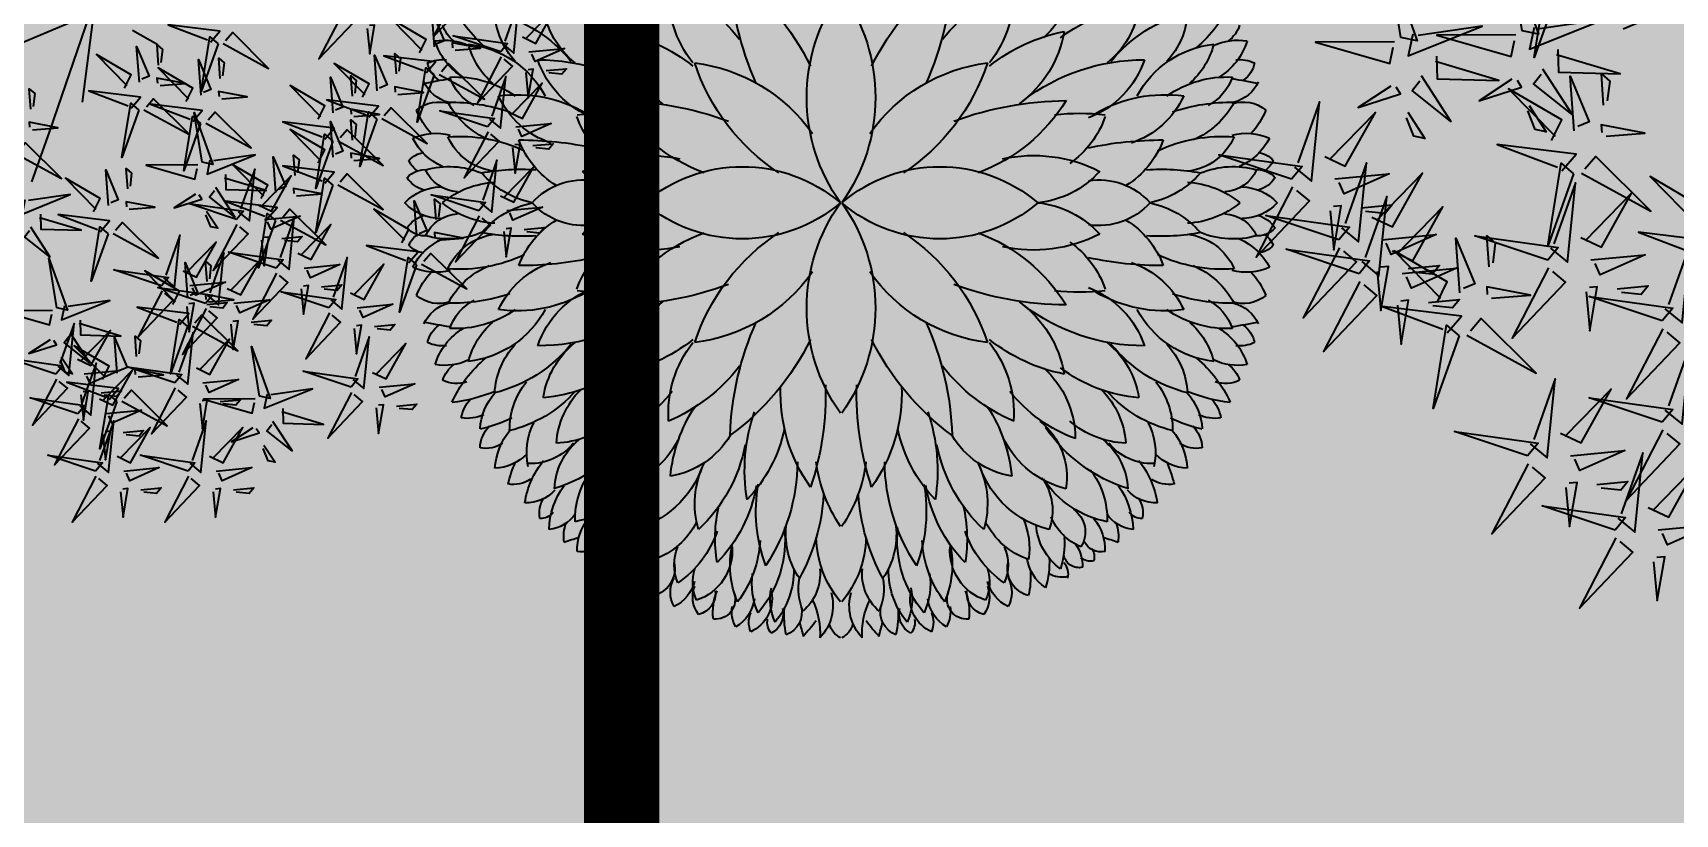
# Model space of a CAD drawing. Header units: millimetres. Extents: x 0 to 59560, y 0 to 21447.
# Drawn here: x 20341 to 21213, y 11509 to 11923 of the extents above; entities that cross this region are included whole.
import ezdxf

# ---------------------------------------------------------------- set-up
doc = ezdxf.new("R2010")
doc.units = ezdxf.units.MM
doc.header["$LTSCALE"] = 150
doc.linetypes.add('DASHED', pattern=[0.75, 0.5, -0.25])
doc.layers.add('ad-Landscape', color=7, linetype='Continuous', lineweight=35, true_color=0x007f00)
doc.layers.add('ad-Landscape 2', color=7, linetype='Continuous', lineweight=35, true_color=0x264c00)
doc.layers.add('ad-Primary Roof', color=5, linetype='Continuous', true_color=0x0000ff)

# ---------------------------------------------------------------- blocks, each defined once
blk = doc.blocks.new('$ZCDB_AUDIT_GENERATED_84B5')
at = {"layer": 'ad-Landscape'}
for points in [[(352.8, -669.4), (311.6, -690.1), (248.5, -582.4), (344.3, -676.7)], [(489.3, -669.4), (448.2, -690.1), (385.1, -582.4), (480.9, -676.7)], [(527.1, -597.7), (464.1, -593), (478.7, -609.9), (518.7, -605)], [(590.2, -602.4), (584.1, -681.2), (567.1, -592.8), (582.9, -593.9)], [(420.7, -714.1), (567.3, -661.7), (398.9, -688.7), (420.7, -714.1)], [(557.2, -714.1), (703.8, -661.7), (535.4, -688.7), (557.2, -714.1)], [(23.9, -744.9), (165.8, -671.4), (52.3, -779.4), (31, -753.6)], [(346.4, -826.2), (312.4, -855.4), (293, -695.5), (339.1, -817.8)], [(284.5, -805.8), (243.4, -826.4), (180.3, -718.7), (276.1, -813.1)], [(333.5, -715.5), (223.2, -707.2), (315.3, -745.8), (325, -722.8)], [(470, -715.5), (359.7, -707.2), (451.8, -745.8), (461.5, -722.8)], [(419.5, -729.9), (495.9, -870.2), (385.6, -759), (411, -737.1)], [(556, -729.9), (632.4, -870.2), (522.1, -759), (547.5, -737.1)], [(281.4, -774.9), (218.4, -770.2), (232.9, -787.1), (272.9, -782.2)], [(344.4, -779.7), (338.4, -858.4), (321.4, -770), (337.1, -771.2)], [(417.9, -774.9), (354.9, -770.2), (369.5, -787.1), (409.4, -782.2)], [(480.9, -779.7), (474.9, -858.4), (457.9, -770), (473.7, -771.2)], [(72.2, -821), (150.8, -828.6), (62, -843.8), (63.5, -828.1)], [(352.4, -850.5), (499, -798.1), (330.6, -825.1), (352.4, -850.5)], [(265.2, -851.8), (154.9, -843.6), (247, -882.2), (256.7, -859.1)], [(148, -983), (106.8, -1003.7), (43.8, -896), (139.5, -990.3)], [(209.8, -1003.5), (175.9, -1032.7), (156.4, -872.8), (202.6, -995)], [(351.2, -866.2), (427.7, -1006.6), (317.3, -895.4), (342.8, -873.5)], [(213.1, -911.3), (150.1, -906.6), (164.7, -923.5), (204.7, -918.6)], [(276.1, -916), (270.1, -994.8), (253.1, -906.4), (268.9, -907.6)], [(215.9, -1027.7), (362.5, -975.4), (194.1, -1002.3), (215.9, -1027.7)], [(715.7, -974.6), (605.5, -966.3), (697.6, -1004.9), (707.3, -981.8)], [(-44.4, -1099.5), (97.5, -1025.9), (-15.9, -1134), (-37.3, -1108.1)], [(128.7, -1029.1), (18.4, -1020.8), (110.5, -1059.4), (120.2, -1036.4)], [(636.2, -1166.1), (586.8, -1018.5), (610.3, -1187.4), (636.2, -1166.1)], [(663.7, -1034), (600.7, -1029.3), (615.2, -1046.2), (655.2, -1041.3)], [(214.7, -1043.5), (291.1, -1183.9), (180.8, -1072.6), (206.2, -1050.8)], [(376.8, -1193.4), (327.4, -1045.8), (350.9, -1214.7), (376.8, -1193.4)], [(144.7, -1234.3), (95.3, -1086.7), (118.8, -1255.6), (144.7, -1234.3)], [(139.6, -1093.3), (133.6, -1172), (116.6, -1083.6), (132.3, -1084.8)], [(392.5, -1194.9), (534.4, -1121.4), (420.9, -1229.4), (399.6, -1203.5)], [(160.4, -1235.8), (302.3, -1162.3), (188.8, -1270.3), (167.5, -1244.4)], [(611.8, -1171.7), (640.3, -1206.2), (480.1, -1222.4), (603.2, -1178.8)], [(352.4, -1199), (380.9, -1233.5), (220.7, -1249.7), (343.8, -1206.1)], [(120.3, -1239.9), (148.8, -1274.4), (-11.4, -1290.6), (111.7, -1247)], [(330.7, -1260.4), (350.5, -1301.9), (241.6, -1362.8), (337.8, -1269)], [(590.1, -1233.1), (609.9, -1274.7), (501, -1335.5), (597.2, -1241.7)], [(635.8, -1253.4), (625.3, -1363.4), (665.7, -1272.1), (642.9, -1262)], [(376.4, -1280.6), (365.9, -1390.7), (406.3, -1299.4), (383.5, -1289.3)], [(440.8, -1271), (519.4, -1278.6), (430.7, -1293.8), (432.2, -1278.1)], [(98.6, -1301.3), (118.4, -1342.9), (9.5, -1403.7), (105.7, -1309.9)], [(144.3, -1321.5), (133.8, -1431.6), (174.2, -1340.3), (151.4, -1330.2)], [(208.7, -1311.9), (287.3, -1319.5), (198.6, -1334.7), (200.1, -1319)], [(694.2, -1306.6), (688.2, -1369.5), (705.4, -1355.3), (701.3, -1315.3)], [(434.8, -1333.9), (428.8, -1396.8), (446, -1382.6), (441.9, -1342.5)], [(202.7, -1374.8), (196.7, -1437.7), (213.9, -1423.5), (209.8, -1383.4)]]:
    blk.add_lwpolyline(points, dxfattribs=at)
at = {"layer": 'ad-Landscape 2'}
for p, q in [((43.5, 73), (278.2, 631.2)), ((390, 162.3), (546.4, 218.1)), ((32.3, 39.5), (390, 162.3)), ((43.5, 28.4), (300.5, 61.9)), ((77, -94.4), (121.7, -172.6))]:
    blk.add_line(p, q, dxfattribs=at)
for points in [[(581.6, 1302), (532.2, 1449.6), (555.7, 1280.7), (581.6, 1302)], [(597.3, 1300.4), (739.2, 1374), (625.7, 1265.9), (604.4, 1291.8)], [(704.4, 1206.5), (655.1, 1354.1), (678.6, 1185.2), (704.4, 1206.5)], [(557.2, 1296.4), (585.7, 1261.9), (425.4, 1245.7), (548.6, 1289.3)], [(772.7, 1165.6), (723.3, 1313.2), (746.9, 1144.3), (772.7, 1165.6)], [(720.2, 1205), (862.1, 1278.5), (748.6, 1170.5), (727.3, 1196.4)], [(303.5, 1094), (304.2, 1253.9), (347.3, 1103.2), (314.4, 1096.3)], [(535.5, 1235), (555.3, 1193.4), (446.4, 1132.5), (542.6, 1226.4)], [(788.4, 1164.1), (930.3, 1237.6), (816.9, 1129.6), (795.5, 1155.5)], [(680.1, 1200.9), (708.6, 1166.4), (548.3, 1150.2), (671.5, 1193.8)], [(581.2, 1214.7), (570.7, 1104.6), (611.1, 1195.9), (588.3, 1206.1)], [(645.6, 1224.3), (724.2, 1216.7), (635.4, 1201.5), (637, 1217.2)], [(393.3, 1101.5), (436.5, 1167.6), (408.8, 1082), (395.6, 1090.6)], [(658.4, 1139.6), (678.2, 1098), (569.2, 1037.1), (665.5, 1130.9)], [(748.4, 1160), (776.8, 1125.5), (616.6, 1109.3), (739.8, 1152.9)], [(639.6, 1161.5), (633.5, 1098.6), (650.8, 1112.8), (646.7, 1152.8)], [(294.9, 1080.8), (141.2, 1105.5), (301.8, 1048), (294.9, 1080.8)], [(726.6, 1098.6), (746.5, 1057), (637.5, 996.2), (733.8, 1090)], [(704, 1119.3), (693.5, 1009.2), (734, 1100.5), (711.2, 1110.6)], [(768.4, 1128.9), (847.1, 1121.3), (758.3, 1106.1), (759.8, 1121.8)], [(892.5, 987.3), (858.6, 958.2), (839.1, 1118), (885.2, 995.8)], [(288.5, 1056.7), (332.3, 1065.9), (272.3, 916.4), (290.8, 1045.7)], [(446.2, 1067), (499.2, 1032.5), (494.6, 1054.4), (457.2, 1069.3)], [(830.7, 1007.8), (789.5, 987.1), (726.4, 1094.8), (822.2, 1000.5)], [(762.4, 1066), (756.4, 1003.1), (773.6, 1017.3), (769.5, 1057.4)], [(772.3, 1078.4), (761.8, 968.3), (802.3, 1059.6), (779.4, 1069.7)], [(836.7, 1088), (915.3, 1080.4), (826.6, 1065.2), (828.1, 1080.9)], [(372, 1040), (464.6, 979.6), (402.5, 1057.8), (382.9, 1042.3)], [(289.9, 848.6), (290.5, 1008.4), (333.6, 857.8), (300.8, 850.9)], [(332.8, 1008.9), (378.9, 1007.2), (382.3, 882.5), (343.8, 1011.2)], [(830.7, 1025.1), (824.7, 962.2), (841.9, 976.4), (837.8, 1016.5)], [(898.5, 963.1), (1045.1, 1015.5), (876.7, 988.5), (898.5, 963.1)], [(811.3, 961.7), (701, 970), (793.1, 931.4), (802.8, 954.4)], [(1141.3, 824.7), (1092, 972.3), (1115.5, 803.4), (1141.3, 824.7)], [(745.4, 783.8), (696, 931.4), (719.6, 762.5), (745.4, 783.8)], [(897.3, 947.3), (973.8, 807), (863.4, 918.2), (888.9, 940.1)], [(379.6, 856.1), (422.9, 922.2), (395.2, 836.5), (381.9, 845.1)], [(759.2, 902.3), (696.2, 907), (710.8, 890.1), (750.8, 895)], [(822.2, 897.5), (816.2, 818.8), (799.2, 907.2), (815, 906)], [(564.8, 755.5), (530.9, 726.4), (511.4, 886.2), (557.5, 764)], [(1157.1, 823.2), (1299, 896.7), (1185.5, 788.7), (1164.2, 814.6)], [(281.2, 835.4), (127.5, 860.1), (288.1, 802.6), (281.2, 835.4)], [(503, 776), (461.8, 755.3), (398.7, 863), (494.5, 768.7)], [(761.1, 782.3), (903, 855.8), (789.6, 747.8), (768.2, 773.7)], [(188.6, 758.6), (335.2, 810.9), (166.8, 784), (188.6, 758.6)], [(274.9, 811.2), (318.6, 820.4), (258.7, 670.9), (277.2, 800.3)], [(358.3, 794.5), (451, 734.2), (388.8, 812.4), (369.3, 796.8)], [(432.6, 821.6), (485.5, 787.1), (480.9, 808.9), (443.5, 823.9)], [(1117, 819.1), (1145.4, 784.6), (985.2, 768.4), (1108.4, 812)], [(319.2, 763.5), (365.2, 761.8), (368.6, 637), (330.1, 765.8)], [(570.9, 731.3), (717.4, 783.7), (549, 756.7), (570.9, 731.3)], [(721.1, 778.2), (749.5, 743.7), (589.3, 727.5), (712.5, 771.1)], [(1291.5, 647.4), (1242.1, 795), (1265.7, 626.1), (1291.5, 647.4)], [(483.6, 729.9), (373.4, 738.2), (465.5, 699.6), (475.2, 722.6)], [(1095.3, 757.7), (1115.1, 716.2), (1006.1, 655.3), (1102.4, 749.1)], [(1140.9, 737.5), (1130.4, 627.4), (1170.9, 718.7), (1148, 728.8)], [(1205.3, 747.1), (1283.9, 739.5), (1195.2, 724.3), (1196.7, 740)], [(569.7, 715.5), (646.1, 575.2), (535.8, 686.4), (561.2, 708.3)], [(699.3, 716.8), (719.2, 675.2), (610.2, 614.4), (706.4, 708.2)], [(809.4, 706.2), (888, 698.6), (799.3, 683.4), (800.8, 699.1)], [(868.3, 552), (818.9, 699.6), (842.4, 530.7), (868.3, 552)], [(1073.1, 552), (1023.7, 699.6), (1047.2, 530.7), (1073.1, 552)], [(1307.2, 645.9), (1449.1, 719.5), (1335.7, 611.4), (1314.3, 637.3)], [(431.6, 670.5), (368.6, 675.2), (383.1, 658.2), (423.1, 663.2)], [(494.6, 665.7), (488.6, 587), (471.6, 675.4), (487.3, 674.2)], [(745, 696.6), (734.5, 586.5), (774.9, 677.8), (752.1, 687.9)], [(1199.3, 684.2), (1193.3, 621.3), (1210.5, 635.5), (1206.4, 675.6)], [(803.4, 643.3), (797.4, 580.4), (814.6, 594.6), (810.5, 634.7)], [(1267.2, 641.9), (1295.6, 607.4), (1135.4, 591.1), (1258.6, 634.8)], [(742.3, 469.2), (708.4, 440), (688.9, 599.9), (735, 477.6)], [(884, 550.5), (1025.9, 624), (912.4, 516), (891.1, 541.8)], [(1088.8, 550.5), (1230.7, 624), (1117.2, 516), (1095.9, 541.8)], [(680.5, 489.6), (639.3, 469), (576.2, 576.7), (672, 482.3)], [(1245.4, 580.5), (1265.3, 538.9), (1156.3, 478), (1252.6, 571.9)], [(1355.5, 569.8), (1434.1, 562.2), (1345.4, 547), (1346.9, 562.7)], [(843.9, 546.4), (872.4, 511.9), (712.1, 495.7), (835.3, 539.3)], [(1048.7, 546.4), (1077.2, 511.9), (916.9, 495.7), (1040.1, 539.3)], [(1291.1, 560.2), (1280.6, 450.1), (1321.1, 541.4), (1298.2, 551.6)], [(945.2, 153.2), (945.8, 313), (988.9, 162.4), (956.1, 155.5)], [(1141.3, 142.9), (1092, 290.5), (1115.5, 121.6), (1141.3, 142.9)], [(460.4, 265.6), (536.9, 125.2), (426.5, 236.4), (452, 258.3)], [(602.5, 238.5), (646.3, 247.7), (586.3, 98.2), (604.8, 227.6)], [(686, 221.8), (778.6, 161.5), (716.5, 239.7), (696.9, 224.1)], [(322.4, 220.5), (259.3, 225.2), (273.9, 208.3), (313.9, 213.2)], [(385.4, 215.7), (379.4, 137), (362.3, 225.4), (378.1, 224.2)], [(1035, 160.6), (1078.2, 226.8), (1050.5, 141.1), (1037.3, 149.7)], [(1157.1, 141.4), (1299, 214.9), (1185.5, 106.9), (1164.2, 132.8)], [(1264.2, 74.7), (1214.8, 222.3), (1238.4, 53.4), (1264.2, 74.7)], [(646.8, 190.8), (692.9, 189.1), (696.3, 64.3), (657.8, 193.1)], [(1441.7, 20.2), (1392.3, 167.8), (1415.9, -1.1), (1441.7, 20.2)], [(701.3, 5.5), (667.4, -23.6), (647.9, 136.3), (694, 14)], [(936.5, 139.9), (782.9, 164.7), (943.4, 107.2), (936.5, 139.9)], [(1117, 137.3), (1145.4, 102.8), (985.2, 86.6), (1108.4, 130.2)], [(1279.9, 73.2), (1421.8, 146.8), (1308.4, 38.7), (1287, 64.6)], [(639.5, 26), (598.3, 5.3), (535.3, 113), (631, 18.7)], [(930.2, 115.8), (973.9, 125), (914, -24.5), (932.5, 104.9)], [(1013.6, 99.1), (1106.3, 38.8), (1044.2, 116.9), (1024.6, 101.4)], [(1087.9, 126.1), (1140.9, 91.6), (1136.3, 113.5), (1098.9, 128.4)], [(1220.1, -21.7), (1186.2, -50.9), (1166.7, 109), (1212.8, -13.3)], [(974.5, 68.1), (1020.5, 66.3), (1023.9, -58.4), (985.4, 70.4)], [(1095.3, 76), (1115.1, 34.4), (1006.1, -26.5), (1102.4, 67.3)], [(1158.3, -1.3), (1117.1, -21.9), (1054.1, 85.8), (1149.8, -8.5)], [(1239.9, 69.2), (1268.3, 34.7), (1108.1, 18.4), (1231.3, 62.1)], [(1457.4, 18.7), (1599.3, 92.2), (1485.9, -15.8), (1464.5, 10)], [(319, -89.9), (285.1, -119.1), (265.6, 40.8), (311.8, -81.4)], [(707.4, -18.7), (854, 33.7), (685.6, 6.7), (707.4, -18.7)], [(1140.9, 55.7), (1130.4, -54.4), (1170.9, 36.9), (1148, 47)], [(1205.3, 65.3), (1283.9, 57.7), (1195.2, 42.5), (1196.7, 58.2)], [(257.2, -69.4), (216.1, -90.1), (153, 17.6), (248.8, -76.7)], [(1218.1, 7.8), (1238, -33.8), (1129, -94.7), (1225.2, -0.8)], [(1199.3, 2.4), (1193.3, -60.5), (1210.5, -46.3), (1206.4, -6.2)], [(1226.2, -46), (1372.8, 6.4), (1204.4, -20.6), (1226.2, -46)], [(1417.4, 14.6), (1445.8, -19.9), (1285.6, -36.1), (1408.7, 7.5)], [(620.2, -20.1), (509.9, -11.8), (602, -50.4), (611.7, -27.3)], [(1263.8, -12.5), (1253.3, -122.6), (1293.7, -31.3), (1270.9, -21.1)], [(1328.2, -2.9), (1406.8, -10.5), (1318.1, -25.7), (1319.6, -10)], [(325.1, -114.1), (471.7, -61.8), (303.3, -88.7), (325.1, -114.1)], [(706.2, -34.4), (782.6, -174.8), (672.3, -63.6), (697.7, -41.7)], [(868.3, -184.3), (818.9, -36.7), (842.4, -205.6), (868.3, -184.3)], [(1139, -47.3), (1028.7, -39.1), (1120.8, -77.6), (1130.5, -54.6)], [(1225, -61.7), (1301.4, -202.1), (1191.1, -90.8), (1216.5, -69)], [(1395.6, -46.8), (1415.5, -88.4), (1306.5, -149.2), (1402.7, -55.4)], [(1322.2, -65.8), (1316.2, -128.7), (1333.4, -114.5), (1329.3, -74.4)], [(1505.7, -57.4), (1584.3, -65), (1495.6, -80.2), (1497.1, -64.5)], [(568.1, -79.5), (505.1, -74.8), (519.6, -91.7), (559.6, -86.8)], [(631.1, -84.2), (625.1, -163), (608.1, -74.6), (623.8, -75.8)], [(1168.6, -225.3), (1119.3, -77.6), (1142.8, -246.6), (1168.6, -225.3)], [(1441.3, -67.1), (1430.8, -177.1), (1471.2, -85.8), (1448.4, -75.7)], [(237.9, -115.5), (127.6, -107.2), (219.7, -145.8), (229.4, -122.8)], [(323.9, -129.9), (400.4, -270.3), (290, -159), (315.4, -137.2)], [(926.2, -219.4), (885, -240.1), (822, -132.4), (917.7, -226.7)], [(884, -185.9), (1025.9, -112.3), (912.4, -220.4), (891.1, -194.5)], [(988, -239.9), (954.1, -269), (934.6, -109.2), (980.8, -231.4)], [(1086.9, -106.8), (1023.9, -102.1), (1038.4, -119), (1078.4, -114.1)], [(1149.9, -111.5), (1143.9, -190.3), (1126.9, -101.9), (1142.6, -103)], [(1441.7, -266.2), (1392.3, -118.6), (1415.9, -287.5), (1441.7, -266.2)], [(1499.7, -120.3), (1493.7, -183.2), (1510.9, -169), (1506.8, -128.9)], [(360, -280.8), (326.1, -310), (306.6, -150.1), (352.7, -272.3)], [(494.6, -296.8), (495.3, -137), (538.4, -287.6), (505.6, -294.5)], [(1184.4, -226.8), (1326.3, -153.2), (1212.8, -261.3), (1191.5, -235.4)], [(185.8, -175), (122.8, -170.2), (137.4, -187.2), (177.4, -182.3)], [(298.2, -260.3), (257, -281), (193.9, -173.3), (289.7, -267.6)], [(248.8, -179.7), (242.8, -258.4), (225.8, -170), (241.6, -171.2)], [(843.9, -189.9), (872.4, -224.4), (712.1, -240.6), (835.3, -197)], [(922.9, -320.7), (873.5, -173.1), (897.1, -342), (922.9, -320.7)], [(1457.4, -267.7), (1599.3, -194.1), (1485.9, -302.2), (1464.5, -276.3)], [(114.3, -335.4), (80.4, -364.5), (60.9, -204.6), (107, -326.9)], [(584.4, -289.3), (627.6, -223.2), (600, -308.9), (586.7, -300.3)], [(994.1, -264.1), (1140.7, -211.8), (972.3, -238.7), (994.1, -264.1)], [(1144.3, -230.8), (1172.7, -265.3), (1012.5, -281.6), (1135.7, -237.9)], [(366.1, -305), (512.7, -252.7), (344.3, -279.6), (366.1, -305)], [(822.2, -251.3), (842, -292.9), (733.1, -353.8), (829.3, -259.9)], [(906.9, -265.5), (796.6, -257.2), (888.7, -295.8), (898.4, -272.8)], [(932.3, -262), (1010.9, -269.6), (922.2, -284.8), (923.7, -269.1)], [(938.6, -322.2), (1080.5, -248.7), (967.1, -356.7), (945.7, -330.8)], [(278.8, -306.4), (168.6, -298.1), (260.7, -336.7), (270.4, -313.7)], [(486, -310), (332.3, -285.3), (492.9, -342.8), (486, -310)], [(663.5, -416.2), (614.1, -268.5), (637.6, -437.5), (663.5, -416.2)], [(867.9, -271.6), (857.4, -381.7), (897.8, -290.4), (875, -280.2)], [(992.9, -279.9), (1069.3, -420.3), (959, -309), (984.4, -287.2)], [(1122.6, -292.2), (1142.4, -333.8), (1033.4, -394.7), (1129.7, -300.8)], [(1417.4, -271.7), (1445.8, -306.2), (1285.6, -322.5), (1408.7, -278.8)], [(120.3, -359.6), (266.9, -307.2), (98.5, -334.2), (120.3, -359.6)], [(364.9, -320.8), (441.3, -461.2), (331, -349.9), (356.4, -328.1)], [(479.7, -334.2), (523.4, -325), (463.5, -474.5), (482, -345.1)], [(637.4, -323.8), (690.3, -358.3), (685.7, -336.5), (648.3, -321.5)], [(898.6, -326.3), (927, -360.8), (766.8, -377), (889.9, -333.4)], [(854.8, -325), (791.8, -320.2), (806.4, -337.2), (846.3, -332.2)], [(917.8, -329.7), (911.8, -408.4), (894.8, -320), (910.5, -321.2)], [(926.3, -324.9), (920.3, -387.8), (937.5, -373.5), (933.4, -333.5)], [(1168.2, -312.5), (1157.7, -422.6), (1198.2, -331.3), (1175.3, -321.1)], [(1218.2, -474.1), (1218.9, -314.2), (1262, -464.9), (1229.2, -471.8)], [(1232.6, -302.9), (1311.2, -310.5), (1222.5, -325.7), (1224, -310)], [(226.8, -365.9), (163.8, -361.1), (178.3, -378.1), (218.3, -373.2)], [(289.8, -370.6), (283.8, -449.3), (266.8, -360.9), (282.5, -362.1)], [(563.1, -350.9), (655.8, -411.2), (593.6, -333), (574, -348.6)], [(679.2, -417.7), (821.1, -344.1), (707.7, -452.2), (686.3, -426.3)], [(1395.6, -333.1), (1415.5, -374.7), (1306.5, -435.6), (1402.7, -341.7)], [(1441.3, -353.4), (1430.8, -463.5), (1471.2, -372.2), (1448.4, -362)], [(1505.7, -343.8), (1584.3, -351.4), (1495.6, -366.6), (1497.1, -350.9)], [(119.1, -375.3), (195.6, -515.7), (85.2, -404.5), (110.7, -382.6)], [(524, -381.9), (570, -383.6), (573.4, -508.4), (534.9, -379.6)], [(660.4, -512.6), (626.5, -541.8), (607, -381.9), (653.1, -504.2)], [(813.7, -538.9), (764.3, -391.3), (787.8, -560.2), (813.7, -538.9)], [(876.8, -387.7), (896.6, -429.3), (787.7, -490.1), (883.9, -396.3)], [(986.9, -398.3), (1065.5, -405.9), (976.8, -421.1), (978.3, -405.4)], [(1226.6, -365.8), (1220.6, -428.7), (1237.8, -414.5), (1233.7, -374.4)], [(598.6, -492.1), (557.4, -512.8), (494.3, -405.1), (590.1, -499.4)], [(639.2, -421.7), (667.6, -456.2), (507.4, -472.5), (630.5, -428.8)], [(922.5, -407.9), (912, -518), (952.4, -426.7), (929.6, -416.6)], [(1308, -466.6), (1351.2, -400.5), (1323.6, -486.2), (1310.3, -477.5)], [(1499.7, -406.7), (1493.7, -469.6), (1510.9, -455.4), (1506.8, -415.3)], [(980.9, -461.2), (974.9, -524.1), (992.1, -509.9), (988, -469.8)], [(1209.6, -487.3), (1055.9, -462.6), (1216.5, -520.1), (1209.6, -487.3)], [(617.4, -483.1), (637.2, -524.7), (528.3, -585.6), (624.5, -491.7)], [(666.4, -536.8), (813, -484.5), (644.6, -511.4), (666.4, -536.8)], [(727.5, -493.8), (806.1, -501.4), (717.4, -516.6), (718.9, -500.9)], [(829.4, -540.4), (971.3, -466.8), (857.8, -574.9), (836.5, -549)], [(579.2, -538.2), (468.9, -529.9), (561.1, -568.5), (570.7, -545.5)], [(663.1, -503.4), (652.6, -613.5), (693, -522.2), (670.2, -512)], [(1203.3, -511.5), (1247, -502.3), (1187.1, -651.7), (1205.5, -522.4)], [(1286.7, -528.1), (1379.3, -588.5), (1317.2, -510.3), (1297.6, -525.8)], [(1361, -501.1), (1413.9, -535.6), (1409.3, -513.8), (1371.9, -498.8)], [(414.6, -689.9), (380.7, -719), (361.2, -559.2), (407.3, -681.4)], [(551.1, -689.9), (517.2, -719), (497.7, -559.2), (543.9, -681.4)], [(665.2, -552.6), (741.7, -693), (631.3, -581.7), (656.8, -559.9)], [(789.3, -544.5), (817.8, -578.9), (657.5, -595.2), (780.7, -551.6)], [(721.5, -556.7), (715.5, -619.6), (732.7, -605.4), (728.6, -565.3)], [(936.5, -702.5), (887.2, -554.9), (910.7, -723.8), (936.5, -702.5)], [(1247.5, -559.2), (1293.6, -560.9), (1297, -685.7), (1258.5, -556.9)], [(767.6, -605.8), (787.4, -647.4), (678.5, -708.3), (774.7, -614.5)], [(813.3, -626.1), (802.7, -736.2), (843.2, -644.9), (820.4, -634.7)], [(877.7, -616.5), (956.3, -624.1), (867.5, -639.3), (869, -623.6)], [(952.3, -704), (1094.2, -630.5), (980.7, -738.5), (959.4, -712.7)], [(1182.3, -770.7), (1132.9, -623.1), (1156.5, -792), (1182.3, -770.7)], [(871.6, -679.4), (865.6, -742.3), (882.9, -728.1), (878.8, -688)], [(912.2, -708.1), (940.6, -742.6), (780.4, -758.8), (903.6, -715.2)], [(1198, -772.2), (1339.9, -698.7), (1226.5, -806.7), (1205.1, -780.8)], [(890.5, -769.5), (910.3, -811.1), (801.3, -871.9), (897.6, -778.1)], [(936.1, -789.8), (925.6, -899.8), (966.1, -808.5), (943.2, -798.4)], [(1000.5, -780.1), (1079.1, -787.7), (990.4, -802.9), (991.9, -787.2)], [(1158, -776.3), (1186.4, -810.8), (1026.2, -827), (1149.3, -783.4)], [(796.9, -949), (763, -978.1), (743.5, -818.2), (789.6, -940.5)], [(735.1, -928.5), (693.9, -949.2), (630.8, -841.5), (726.6, -935.8)], [(994.5, -843), (988.5, -905.9), (1005.7, -891.7), (1001.6, -851.6)], [(1136.2, -837.6), (1156, -879.2), (1047.1, -940.1), (1143.3, -846.3)], [(1181.9, -857.9), (1171.4, -968), (1211.8, -876.7), (1189, -866.6)], [(1246.3, -848.3), (1324.9, -855.9), (1236.2, -871.1), (1237.7, -855.4)], [(803, -973.2), (949.5, -920.8), (781.1, -947.8), (803, -973.2)], [(1240.3, -911.2), (1234.3, -974.1), (1251.5, -959.9), (1247.4, -919.8)], [(801.8, -988.9), (878.2, -1129.3), (767.9, -1018.1), (793.3, -996.2)], [(726.7, -1038.7), (720.7, -1117.5), (703.7, -1029.1), (719.4, -1030.3)], [(651.9, -1167.6), (793.8, -1094.1), (680.3, -1202.1), (659, -1176.3)], [(700.2, -1243.7), (778.8, -1251.3), (690.1, -1266.6), (691.6, -1250.8)]]:
    blk.add_lwpolyline(points, dxfattribs=at)
blk = doc.blocks.new('$ZCDB_AUDIT_GENERATED_8766')
at = {"layer": 'ad-Landscape'}
for centre, radius, start, end in [((-0.143, 3.955), 0.535, 155.1905, 195.2068), ((-0.906, 3.641), 0.606, 24.0272, 62.7305), ((-0.266, 4.046), 0.225, 130.8443, 173.759), ((-0.491, 4.017), 0.214, 30.4156, 68.83), ((-0.096, 4.063), 0.227, 130.9335, 187.2728), ((-0.414, 3.981), 0.305, 17.0973, 56.395), ((0.323, 3.905), 0.477, 132.7387, 179.5624), ((-1.053, 3.888), 0.343, 154.8223, 186.1053), ((-1.415, 3.77), 0.269, 35.0422, 78.9599), ((5.866, 2.673), 7.168, 168.7597, 170.8333), ((-1.327, 3.744), 0.358, 14.3796, 65.6782), ((-0.641, 3.924), 0.342, 140.1793, 198.6746), ((-1.18, 3.454), 0.743, 47.0323, 68.1406), ((0.485, 3.825), 0.838, 164.1327, 202.2774), ((-0.466, 3.725), 0.359, 3.0513, 66.2944), ((-1.821, 3.599), 0.302, 36.3212, 72.6008), ((-1.034, 3.87), 0.552, 170.4856, 205.4529), ((-1.759, 3.363), 0.625, 31.2577, 73.0883), ((0.672, 3.334), 0.873, 140.3941, 176.9962), ((-2.444, 2.7), 1.205, 39.6176, 65.5256), ((-0.211, 3.764), 1.016, 176.9811, 215.1502), ((-1.383, 3.356), 0.488, 27.4375, 71.1826), ((0.785, 3.797), 1.765, 178.7548, 198.6115), ((-1.37, 3.11), 0.824, 23.2196, 61.7797), ((0.81, 3.717), 1.458, 175.3381, 205.5558), ((-0.873, 3.314), 0.57, 6.6723, 66.2687), ((-1.724, 2.922), 0.735, 40.3866, 76.092), ((-0.579, 3.745), 0.974, 186.4669, 241.6556), ((-0.488, 3.723), 1.408, 194.0868, 230.7518), ((-1.896, 2.617), 0.764, 47.3855, 86.8116), ((1.74, 3.125), 2.067, 169.3214, 184.0479), ((-0.876, 2.829), 0.895, 11.9619, 49.2113), ((0.295, 3.161), 1.349, 172.2305, 210.013), ((-1.405, 2.554), 0.868, 18.6878, 65.2839), ((2.889, 3.142), 3.502, 179.9824, 192.0052), ((-0.914, 2.323), 0.874, 31.4049, 69.8192), ((-0.442, 3.021), 1.463, 184.5397, 217.072), ((-2.026, 2.069), 0.846, 38.4928, 81.4291), ((0.542, 2.951), 1.936, 179.7315, 217.4115), ((-1.697, 2.079), 0.932, 21.0147, 71.0085), ((0.453, 2.514), 0.676, 132.165, 188.6083), ((1.11, 2.329), 1.983, 172.8697, 187.1303), ((-1.144, 1.7), 0.928, 34.9166, 71.0505), ((0.973, 1.875), 1.434, 153.1598, 192.1138), ((-0.947, 1.818), 0.953, 6.2214, 47.7369), ((-2.301, 1.358), 0.927, 41.7393, 89.8284), ((-1.856, 1.09), 1.102, 36.0391, 80.2682), ((-0.013, 2.499), 1.688, 191.0285, 218.5633), ((-1.892, 0.74), 1.708, 20.4746, 58.3718), ((2.262, 2.222), 3.258, 180.4864, 200.1425), ((1.124, 0.963), 1.476, 139.5678, 220.4322), ((-2.053, 0.575), 1.111, 51.6498, 93.9516), ((-0.504, 2.388), 1.772, 203.4099, 232.0446), ((0.278, 1.632), 1.654, 187.071, 234.8541), ((-2.005, -0.521), 2.052, 33.3645, 71.7788), ((-0.182, 2.617), 2.589, 216.3709, 243.6204), ((-2.355, -1.807), 2.891, 65.6741, 88.2579), ((-0.278, -1.632), 1.654, 7.071, 54.8541), ((2.005, 0.521), 2.052, 213.3645, 251.7788), ((-2.262, -2.222), 3.258, 0.4864, 20.1425), ((0.504, -2.388), 1.772, 23.4099, 52.0446), ((1.841, -1.801), 0.836, 9.3048, 59.3197), ((1.892, -0.74), 1.708, 200.4746, 238.3718), ((2.813, -0.17), 1.503, 236.8668, 264.3747), ((2.259, -2.257), 0.955, 13.7428, 70.7401), ((2.789, -2.062), 0.727, 18.6708, 63.797), ((3.602, -1.788), 0.37, 25.3637, 76.0362), ((0.013, -2.499), 1.688, 11.0285, 38.5633), ((2.053, -0.575), 1.111, 231.6498, 273.9516), ((1.894, -2.412), 0.921, 13.6684, 62.8823), ((3.531, -1.186), 0.443, 246.5632, 293.4368), ((1.856, -1.09), 1.102, 216.0391, 260.2682), ((0.957, -2.767), 1.425, 19.7331, 51.7721), ((3.566, -1.894), 0.271, 13.6546, 102.449), ((3.799, -1.387), 0.279, 240.3623, 299.6377), ((-0.542, -2.951), 1.936, 359.7315, 37.4115), ((3.37, -1.133), 0.705, 245.6035, 278.753), ((3.104, -2.475), 0.573, 35.7635, 86.3734), ((3.394, -2.243), 0.437, 34.7848, 81.073), ((3.646, -0.97), 0.879, 267.0026, 282.0734), ((-1.11, -2.329), 1.983, 352.8697, 7.1303), ((2.301, -1.358), 0.927, 221.7393, 269.8284), ((2.675, -1.508), 0.695, 218.2825, 279.3433), ((1.329, -3.259), 1.53, 17.5905, 55.7456), ((3.002, -1.519), 0.544, 233.779, 289.798), ((2.167, -2.776), 0.96, 10.8581, 56.5506), ((2.867, -2.536), 0.525, 21.8257, 68.0281), ((3.508, -1.218), 0.814, 266.7638, 287.5222), ((3.413, -2.155), 0.239, 346.7548, 32.3176), ((1.144, -1.7), 0.928, 214.9166, 251.0505), ((0.442, -3.021), 1.463, 4.5397, 37.072), ((1.447, -2.814), 0.898, 2.3009, 40.5076), ((3.324, -1.386), 0.793, 265.5663, 288.0123), ((3.41, -2.32), 0.148, 346.0967, 81.703), ((3.623, -2.031), 0.183, 231.1425, 282.0713), ((3.21, -2.109), 0.273, 215.3989, 302.1552), ((3.218, -2.537), 0.186, 348.2362, 60.9945), ((3.547, -1.977), 0.379, 233.8191, 270.9542), ((3.325, -2.438), 0.17, 350.7137, 36.2765), ((1.697, -2.079), 0.932, 201.0147, 251.0085), ((-0.295, -3.161), 1.349, 352.2305, 30.013), ((2.402, -1.959), 0.821, 225.1229, 265.9267), ((2.813, -2.152), 0.645, 219.1564, 267.7817), ((3.088, -1.801), 0.795, 232.4719, 271.5519), ((3.387, -2.087), 0.488, 230.8294, 271.5989), ((4.711, -2.181), 1.496, 194.5537, 200.4136), ((3.454, -2.302), 0.168, 239.8902, 283.1809), ((2.026, -2.069), 0.846, 218.4928, 261.4291), ((0.488, -3.723), 1.408, 14.0868, 50.7518), ((1.014, -3.524), 1.242, 13.527, 48.3981), ((1.999, -3.032), 0.544, 358.2486, 50.6804), ((3.205, -2.09), 0.759, 233.8433, 268.585), ((2.833, -2.887), 0.356, 6.207, 55.7181), ((3.255, -2.307), 0.399, 250.941, 277.7273), ((1.405, -2.554), 0.868, 198.6878, 245.2839), ((2.554, -3.07), 0.372, 357.6019, 47.961), ((2.929, -2.933), 0.15, 357.4703, 53.8096), ((0.579, -3.745), 0.974, 6.4669, 61.6556), ((2.436, -2.424), 0.643, 243.0761, 282.3855), ((3.055, -2.232), 0.863, 231.0238, 261.3872), ((2.458, -3.195), 0.289, 349.0778, 34.6406), ((3.025, -2.67), 0.274, 237.9754, 281.2662), ((0.211, -3.764), 1.016, 356.9811, 35.1502), ((1.896, -2.617), 0.764, 227.3855, 266.8116), ((2.208, -2.504), 0.73, 230.8151, 271.0506), ((2.128, -3.396), 0.461, 2.3648, 45.5832), ((3.046, -2.005), 1.281, 246.1435, 256.2848), ((-0.785, -3.797), 1.765, 358.7548, 18.6115), ((0.915, -3.796), 1.32, 11.9389, 26.2186), ((2.622, -2.757), 0.621, 229.7759, 266.9333), ((2.106, -3.468), 0.289, 349.0778, 34.6406), ((1.37, -3.11), 0.824, 203.2196, 241.7797), ((1.724, -2.922), 0.735, 220.3866, 256.092), ((2.444, -2.7), 1.205, 219.6176, 245.5256), ((0.466, -3.951), 1.488, 5.9725, 22.7074), ((2.239, -2.943), 0.581, 228.3364, 266.6749), ((1.692, -3.651), 0.41, 352.3277, 23.6108), ((2.403, -3.194), 0.329, 226.2451, 267.6854), ((1.383, -3.356), 0.488, 207.4375, 251.1826), ((1.034, -3.87), 0.552, 350.4856, 25.4529), ((1.452, -3.751), 0.311, 333.8191, 18.7871), ((2.158, -3.355), 0.356, 226.8629, 260.3692), ((0.641, -3.924), 0.342, 320.1793, 18.6746), ((1.327, -3.744), 0.358, 194.3796, 245.6782), ((-5.866, -2.673), 7.168, 348.7597, 350.8333), ((1.759, -3.363), 0.625, 211.2577, 253.0883), ((1.821, -3.599), 0.302, 216.3212, 252.6008), ((1.18, -3.454), 0.743, 227.0323, 248.1406), ((1.415, -3.77), 0.269, 215.0422, 258.9599), ((1.053, -3.888), 0.343, 334.8223, 6.1053)]:
    blk.add_arc(centre, radius, start, end, dxfattribs=at)
at = {"layer": 'ad-Landscape 2'}
for centre, radius, start, end in [((-0.323, 3.905), 0.477, 0.4376, 47.2613), ((0.414, 3.981), 0.305, 123.605, 162.9027), ((0.096, 4.063), 0.227, 352.7272, 49.0665), ((0.491, 4.017), 0.214, 111.17, 149.5844), ((0.906, 3.641), 0.606, 117.2695, 155.9728), ((0.266, 4.046), 0.225, 6.241, 49.1557), ((0.143, 3.955), 0.535, 344.7932, 24.8095), ((0.466, 3.725), 0.359, 113.7056, 176.9487), ((-0.485, 3.825), 0.838, 337.7226, 15.8673), ((1.18, 3.454), 0.743, 111.8594, 132.9677), ((0.641, 3.924), 0.342, 341.3254, 39.8207), ((1.327, 3.744), 0.358, 114.3218, 165.6204), ((-5.866, 2.673), 7.168, 9.1667, 11.2403), ((1.415, 3.77), 0.269, 101.0401, 144.9578), ((1.053, 3.888), 0.343, 353.8947, 25.1777), ((-0.672, 3.334), 0.873, 3.0038, 39.6059), ((1.759, 3.363), 0.625, 106.9117, 148.7423), ((1.034, 3.87), 0.552, 334.5471, 9.5144), ((1.821, 3.599), 0.302, 107.3992, 143.6788), ((1.452, 3.751), 0.311, 341.2129, 26.1809), ((0.873, 3.314), 0.57, 113.7313, 173.3277), ((-0.81, 3.717), 1.458, 334.4442, 4.6619), ((1.37, 3.11), 0.824, 118.2203, 156.7804), ((-0.785, 3.797), 1.765, 341.3885, 1.2452), ((1.383, 3.356), 0.488, 108.8174, 152.5625), ((0.211, 3.764), 1.016, 324.8498, 3.0189), ((2.444, 2.7), 1.205, 114.4744, 140.3824), ((0.466, 3.951), 1.488, 337.2926, 354.0275), ((2.158, 3.355), 0.356, 99.6308, 133.1371), ((1.692, 3.651), 0.41, 336.3892, 7.6723), ((0.579, 3.745), 0.974, 298.3444, 353.5331), ((1.724, 2.922), 0.735, 103.908, 139.6134), ((0.876, 2.829), 0.895, 130.7887, 168.0381), ((-1.74, 3.125), 2.067, 355.9521, 10.6786), ((0.488, 3.723), 1.408, 309.2482, 345.9132), ((1.896, 2.617), 0.764, 93.1884, 132.6145), ((2.239, 2.943), 0.581, 93.3251, 131.6636), ((0.915, 3.796), 1.32, 333.7814, 348.0611), ((2.403, 3.194), 0.329, 92.3146, 133.7549), ((2.622, 2.757), 0.621, 93.0667, 130.2241), ((2.106, 3.468), 0.289, 325.3594, 10.9222), ((2.128, 3.396), 0.461, 314.4168, 357.6352), ((1.405, 2.554), 0.868, 114.7161, 161.3122), ((-0.295, 3.161), 1.349, 329.987, 7.7695), ((2.208, 2.504), 0.73, 88.9494, 129.1849), ((1.014, 3.524), 1.242, 311.6019, 346.473), ((3.046, 2.005), 1.281, 103.7152, 113.8565), ((2.458, 3.195), 0.289, 325.3594, 10.9222), ((0.914, 2.323), 0.874, 110.1808, 148.5951), ((-2.889, 3.142), 3.502, 347.9948, 0.0176), ((2.436, 2.424), 0.643, 77.6145, 116.9239), ((1.999, 3.032), 0.544, 309.3196, 1.7514), ((3.055, 2.232), 0.863, 98.6128, 128.9762), ((2.554, 3.07), 0.372, 312.039, 2.3981), ((-0.453, 2.514), 0.676, 351.3917, 47.835), ((1.697, 2.079), 0.932, 108.9915, 158.9853), ((-0.542, 2.951), 1.936, 322.5885, 0.2685), ((2.026, 2.069), 0.846, 98.5709, 141.5072), ((0.442, 3.021), 1.463, 322.928, 355.4603), ((3.025, 2.67), 0.274, 78.7338, 122.0246), ((2.929, 2.933), 0.15, 306.1904, 2.5297), ((2.402, 1.959), 0.821, 94.0733, 134.8771), ((1.447, 2.814), 0.898, 319.4924, 357.6991), ((1.329, 3.259), 1.53, 304.2544, 342.4095), ((2.813, 2.152), 0.645, 92.2183, 140.8436), ((3.205, 2.09), 0.759, 91.415, 126.1567), ((2.833, 2.887), 0.356, 304.2819, 353.793), ((1.144, 1.7), 0.928, 108.9495, 145.0834), ((-1.11, 2.329), 1.983, 352.8697, 7.1303), ((3.088, 1.801), 0.795, 88.4481, 127.5281), ((2.167, 2.776), 0.96, 303.4494, 349.1419), ((3.387, 2.087), 0.488, 88.4011, 129.1706), ((3.255, 2.307), 0.399, 82.2727, 109.059), ((4.711, 2.181), 1.496, 159.5864, 165.4463), ((3.218, 2.537), 0.186, 299.0055, 11.7638), ((0.947, 1.818), 0.953, 132.2631, 173.7786), ((-0.973, 1.875), 1.434, 347.8862, 26.8402), ((3.454, 2.302), 0.168, 76.8191, 120.1098), ((3.325, 2.438), 0.17, 323.7235, 9.2863), ((2.301, 1.358), 0.927, 90.1716, 138.2607), ((0.957, 2.767), 1.425, 308.2279, 340.2669), ((3.21, 2.109), 0.273, 57.8448, 144.6011), ((2.867, 2.536), 0.525, 291.9719, 338.1743), ((3.547, 1.977), 0.379, 89.0458, 126.1809), ((3.41, 2.32), 0.148, 278.297, 13.9033), ((1.892, 0.74), 1.708, 121.6282, 159.5254), ((-2.262, 2.222), 3.258, 339.8575, 359.5136), ((1.856, 1.09), 1.102, 99.7318, 143.9609), ((0.013, 2.499), 1.688, 321.4367, 348.9715), ((2.675, 1.508), 0.695, 80.6567, 141.7175), ((1.894, 2.412), 0.921, 297.1177, 346.3316), ((3.104, 2.475), 0.573, 273.6266, 324.2365), ((3.324, 1.386), 0.793, 71.9877, 94.4337), ((3.623, 2.031), 0.183, 77.9287, 128.8575), ((3.413, 2.155), 0.239, 327.6824, 13.2452), ((2.259, 2.257), 0.955, 289.2599, 346.2572), ((3.002, 1.519), 0.544, 70.202, 126.221), ((3.508, 1.218), 0.814, 72.4778, 93.2362), ((3.394, 2.243), 0.437, 278.927, 325.2152), ((-1.124, 0.963), 1.476, 319.5678, 40.4322), ((3.37, 1.133), 0.705, 81.247, 114.3965), ((2.789, 2.062), 0.727, 296.203, 341.3292), ((3.566, 1.894), 0.271, 257.551, 346.3454), ((3.646, 0.97), 0.879, 77.9266, 92.9974), ((2.053, 0.575), 1.111, 86.0484, 128.3502), ((0.504, 2.388), 1.772, 307.9554, 336.5901), ((2.813, 0.17), 1.503, 95.6253, 123.1332), ((1.841, 1.801), 0.836, 300.6803, 350.6952), ((3.531, 1.186), 0.443, 66.5632, 113.4368), ((3.799, 1.387), 0.279, 60.3623, 119.6377), ((3.602, 1.788), 0.37, 283.9638, 334.6363), ((2.872, 2.169), 1.015, 288.9376, 325.3584), ((3.699, 1.02), 0.428, 65.5975, 107.5893), ((3.843, 1.163), 0.285, 53.2838, 111.6454), ((2.005, -0.521), 2.052, 108.2212, 146.6355), ((-0.278, 1.632), 1.654, 305.1459, 352.929), ((2.07, 2.438), 1.53, 280.88, 316.8447), ((2.935, 0.536), 0.892, 73.6401, 116.0812), ((3.393, 1.57), 0.508, 265.6371, 341.6343), ((3.806, 1.439), 0.213, 263.9314, 347.1466), ((2.521, 2.218), 1.411, 279.6586, 314.4053), ((3.278, -0.198), 1.427, 80.7451, 103.0431), ((3.99, 0.707), 0.544, 82.7166, 112.3542), ((3.867, 1.227), 0.193, 249.404, 5.8133), ((2.355, -1.807), 2.891, 91.7421, 114.3259), ((0.182, 2.617), 2.589, 296.3796, 323.6291), ((3.242, 1.855), 1.065, 272.7479, 307.4895), ((3.529, 0.17), 0.914, 66.6856, 101.9827), ((3.806, 1.227), 0.386, 278.1128, 328.8491), ((3.983, 0.753), 0.314, 60.8349, 98.4067), ((2.612, -0.83), 1.771, 80.79, 108.9313), ((1.914, 1.938), 1.415, 281.8912, 313.8777), ((3.006, -0.698), 1.529, 69.608, 99.927), ((3.288, 1.64), 1.093, 263.8281, 310.4783), ((3.715, 0.193), 0.678, 65.2948, 98.4443), ((3.864, 1.022), 0.348, 259.2126, 336.0816), ((4.09, 0.665), 0.235, 66.9546, 113.0454), ((2.506, 2.298), 1.873, 270.6495, 303.447), ((3.58, 1.265), 0.803, 269.2102, 309.3859), ((3.868, 0.167), 0.526, 65.037, 102.6088), ((4.007, 0.779), 0.214, 255.3103, 332.8065), ((4.09, 0.554), 0.166, 49.7168, 100.6456), ((1.853, -0.999), 1.59, 54.6574, 92.1931), ((3.234, -0.221), 0.76, 55.7746, 95.8794), ((3.99, 0.621), 0.238, 256.9971, 338.7719), ((4.021, -0.331), 0.887, 77.5296, 94.4585), ((-1.026, -1.431), 1.766, 54.4662, 125.5338), ((1.026, -1.431), 1.766, 54.4662, 125.5338), ((2.722, 2.114), 1.948, 273.7396, 298.8178), ((3.616, 0.691), 0.486, 264.4297, 318.861), ((3.761, -0.151), 0.567, 66.9564, 100.106), ((3.052, 1.626), 1.72, 306.4839, 313.13), ((4.487, 1.629), 1.285, 251.9995, 258.3628), ((1.863, 3.033), 2.882, 268.2827, 288.3895), ((2.353, -1.17), 1.423, 55.6803, 82.958), ((3.241, -0.766), 1.009, 49.8945, 88.7438), ((3.927, 0.536), 0.456, 253.7631, 313.9118), ((4.197, 0.939), 0.734, 243.983, 273.5711), ((4.046, -0.101), 0.224, 28.4336, 74.6891), ((-1.026, 1.431), 1.766, 234.4662, 305.5338), ((1.124, -0.963), 1.476, 139.5678, 220.4322), ((-1.124, -0.963), 1.476, 319.5678, 40.4322), ((1.026, 1.431), 1.766, 234.4662, 305.5338), ((1.863, -3.033), 2.882, 71.6105, 91.7173), ((2.353, 1.17), 1.423, 277.042, 304.3197), ((3.241, 0.766), 1.009, 271.2562, 310.1055), ((3.927, -0.536), 0.456, 46.0882, 106.2369), ((4.046, 0.101), 0.224, 285.3109, 331.5664), ((-0.182, -2.617), 2.589, 116.3796, 143.6291), ((0.278, -1.632), 1.654, 125.1459, 172.929), ((0.182, -2.617), 2.589, 36.3709, 63.6204), ((1.853, 0.999), 1.59, 267.8069, 305.3426), ((2.722, -2.114), 1.948, 61.1822, 86.2604), ((3.616, -0.691), 0.486, 41.139, 95.5703), ((4.197, -0.939), 0.734, 86.4289, 116.017), ((3.052, -1.626), 1.72, 46.87, 53.5161), ((2.506, -2.298), 1.873, 56.553, 89.3505), ((3.234, 0.221), 0.76, 264.1206, 304.2254), ((3.58, -1.265), 0.803, 50.6141, 90.7898), ((3.761, 0.151), 0.567, 259.894, 293.0436), ((3.99, -0.621), 0.238, 21.2281, 103.0029), ((4.487, -1.629), 1.285, 101.6372, 108.0005), ((-2.005, 0.521), 2.052, 288.2212, 326.6355), ((1.914, -1.938), 1.415, 46.1223, 78.1088), ((3.288, -1.64), 1.093, 49.5217, 96.1719), ((4.021, 0.331), 0.887, 265.5415, 282.4704), ((4.007, -0.779), 0.214, 27.1935, 104.6897), ((3.006, 0.698), 1.529, 260.073, 290.392), ((3.242, -1.855), 1.065, 52.5105, 87.2521), ((3.868, -0.167), 0.526, 257.3912, 294.963), ((3.864, -1.022), 0.348, 23.9184, 100.7874), ((4.09, -0.554), 0.166, 259.3544, 310.2832), ((-2.355, 1.807), 2.891, 271.7421, 294.3259), ((2.355, 1.807), 2.891, 245.6741, 268.2579), ((2.612, 0.83), 1.771, 251.0687, 279.21), ((2.07, -2.438), 1.53, 43.1553, 79.12), ((2.521, -2.218), 1.411, 45.5947, 80.3414), ((3.715, -0.193), 0.678, 261.5557, 294.7052), ((3.806, -1.227), 0.386, 31.1509, 81.8872), ((4.09, -0.665), 0.235, 246.9546, 293.0454), ((-0.504, -2.388), 1.772, 127.9554, 156.5901), ((2.262, -2.222), 3.258, 159.8575, 179.5136), ((3.529, -0.17), 0.914, 258.0173, 293.3144), ((3.393, -1.57), 0.508, 18.3657, 94.3629), ((3.867, -1.227), 0.193, 354.1867, 110.596), ((3.983, -0.753), 0.314, 261.5933, 299.1651), ((3.278, 0.198), 1.427, 256.9569, 279.2549), ((2.872, -2.169), 1.015, 34.6416, 71.0624), ((3.99, -0.707), 0.544, 247.6458, 277.2834), ((3.806, -1.439), 0.213, 12.8534, 96.0686), ((-1.892, -0.74), 1.708, 301.6282, 339.5254), ((2.935, -0.536), 0.892, 243.9188, 286.3599), ((3.699, -1.02), 0.428, 252.4107, 294.4025), ((3.843, -1.163), 0.285, 248.3546, 306.7162), ((-2.053, -0.575), 1.111, 266.0484, 308.3502), ((-0.013, -2.499), 1.688, 141.4367, 168.9715), ((0.973, -1.875), 1.434, 167.8862, 206.8402), ((-0.973, -1.875), 1.434, 333.1598, 12.1138), ((-1.856, -1.09), 1.102, 279.7318, 323.9609), ((0.542, -2.951), 1.936, 142.5885, 180.2685), ((-0.947, -1.818), 0.953, 312.2631, 353.7786), ((0.947, -1.818), 0.953, 186.2214, 227.7369), ((-2.301, -1.358), 0.927, 270.1716, 318.2607), ((1.11, -2.329), 1.983, 172.8697, 187.1303), ((-0.442, -3.021), 1.463, 142.928, 175.4603), ((-1.144, -1.7), 0.928, 288.9495, 325.0834), ((-1.697, -2.079), 0.932, 288.9915, 338.9853), ((0.295, -3.161), 1.349, 149.987, 187.7695), ((2.889, -3.142), 3.502, 167.9948, 180.0176), ((0.453, -2.514), 0.676, 171.3917, 227.835), ((-0.453, -2.514), 0.676, 312.165, 8.6083), ((-2.889, -3.142), 3.502, 359.9824, 12.0052), ((-2.026, -2.069), 0.846, 278.5709, 321.5072), ((-0.488, -3.723), 1.408, 129.2482, 165.9132), ((-1.405, -2.554), 0.868, 294.7161, 341.3122), ((-0.914, -2.323), 0.874, 290.1808, 328.5951), ((0.914, -2.323), 0.874, 211.4049, 249.8192), ((-0.579, -3.745), 0.974, 118.3444, 173.5331), ((1.74, -3.125), 2.067, 175.9521, 190.6786), ((-0.876, -2.829), 0.895, 310.7887, 348.0381), ((0.876, -2.829), 0.895, 191.9619, 229.2113), ((-1.74, -3.125), 2.067, 349.3214, 4.0479), ((-1.896, -2.617), 0.764, 273.1884, 312.6145), ((-0.211, -3.764), 1.016, 144.8498, 183.0189), ((0.81, -3.717), 1.458, 154.4442, 184.6619), ((-0.81, -3.717), 1.458, 355.3381, 25.5558), ((0.785, -3.797), 1.765, 161.3885, 181.2452), ((-2.444, -2.7), 1.205, 294.4744, 320.3824), ((-1.724, -2.922), 0.735, 283.908, 319.6134), ((-1.37, -3.11), 0.824, 298.2203, 336.7804), ((-0.873, -3.314), 0.57, 293.7313, 353.3277), ((0.485, -3.825), 0.838, 157.7226, 195.8673), ((0.672, -3.334), 0.873, 183.0038, 219.6059), ((-0.672, -3.334), 0.873, 320.3941, 356.9962), ((-0.485, -3.825), 0.838, 344.1327, 22.2774), ((0.873, -3.314), 0.57, 186.6723, 246.2687), ((-1.034, -3.87), 0.552, 154.5471, 189.5144), ((-1.383, -3.356), 0.488, 288.8174, 332.5625), ((-1.821, -3.599), 0.302, 287.3992, 323.6788), ((-1.759, -3.363), 0.625, 286.9117, 328.7423), ((5.866, -2.673), 7.168, 189.1667, 191.2403), ((-1.327, -3.744), 0.358, 294.3218, 345.6204), ((-0.641, -3.924), 0.342, 161.3254, 219.8207), ((-0.143, -3.955), 0.535, 164.7932, 204.8095), ((-0.466, -3.725), 0.359, 293.7056, 356.9487), ((0.466, -3.725), 0.359, 183.0513, 246.2944), ((0.143, -3.955), 0.535, 335.1905, 15.2068), ((-1.053, -3.888), 0.343, 173.8947, 205.1777), ((-1.415, -3.77), 0.269, 281.0401, 324.9578), ((-1.18, -3.454), 0.743, 291.8594, 312.9677), ((-0.906, -3.641), 0.606, 297.2695, 335.9728), ((0.323, -3.905), 0.477, 180.4376, 227.2613), ((-0.323, -3.905), 0.477, 312.7387, 359.5624), ((0.906, -3.641), 0.606, 204.0272, 242.7305), ((-0.266, -4.046), 0.225, 186.241, 229.1557), ((-0.491, -4.017), 0.214, 291.17, 329.5844), ((-0.096, -4.063), 0.227, 172.7272, 229.0665), ((-0.414, -3.981), 0.305, 303.605, 342.9027), ((0.414, -3.981), 0.305, 197.0973, 236.395), ((0.096, -4.063), 0.227, 310.9335, 7.2728), ((0.491, -4.017), 0.214, 210.4156, 248.83), ((0.266, -4.046), 0.225, 310.8443, 353.759)]:
    blk.add_arc(centre, radius, start, end, dxfattribs=at)
blk = doc.blocks.new('zw$821')
at = {"layer": 'ad-Primary Roof', "linetype": 'DASHED', "ltscale": 2, "const_width": 40}
blk.add_lwpolyline([(16380, -5560), (16380, -8330)], dxfattribs=at)

msp = doc.modelspace()

# ---------------------------------------------------------------- hatches: boundary and pattern name
at = {"transparency": 33554559}
h = msp.add_hatch(color=256, dxfattribs=at)
h.dxf.hatch_style = 1
h.set_gradient(color1=(153, 204, 0), color2=(63, 127, 0), tint=1, name='INVSPHERICAL')
h.paths.add_polyline_path([(20053.8, 8582.27), (22598.8, 8582.27), (22598.8, 12552.27), (20053.8, 12552.27)])
h = msp.add_hatch(dxfattribs=at)
h.set_pattern_fill('GRASS', color=74)
h.set_pattern_definition([(90, (-1077081.74, 678727.299), (-17.96051224, 17.96051224), [4.7625, -31.1585245]), (45, (-1077081.74, 678727.3), (-17.96051224, 17.96051224), [4.7625, -20.6375]), (135, (-1077081.74, 678727.3), (-17.96051224, -17.96051224), [4.7625, -20.6375])])
h.paths.add_polyline_path([(20053.8, 8582.27), (22598.8, 8582.27), (22598.8, 12552.27), (20053.8, 12552.27)])

# ---------------------------------------------------------------- block references
msp.add_blockref('zw$821', (4273.8, 17512.27))
at = {"xscale": -54.36482949885743, "yscale": 54.36482949885743, "zscale": 54.36482949885722, "rotation": 89.9999999999998}
msp.add_blockref('$ZCDB_AUDIT_GENERATED_8766', (20770.18, 11833.11), dxfattribs=at)
at = {"layer": 'ad-Landscape', "linetype": 'Continuous', "rotation": 89.9999999999998}
for p, xscale, yscale, zscale in [((21350.39, 11998.04), -0.2620739326953544, 0.2620739326953544, 0.2620739326953535), ((20378.15, 11937.9), -0.1713600815364864, 0.1713600815364864, 0.171360081536486)]:
    msp.add_blockref('$ZCDB_AUDIT_GENERATED_84B5', p, dxfattribs=dict(at, xscale=xscale, yscale=yscale, zscale=zscale))

doc.saveas('drawing.dxf')
